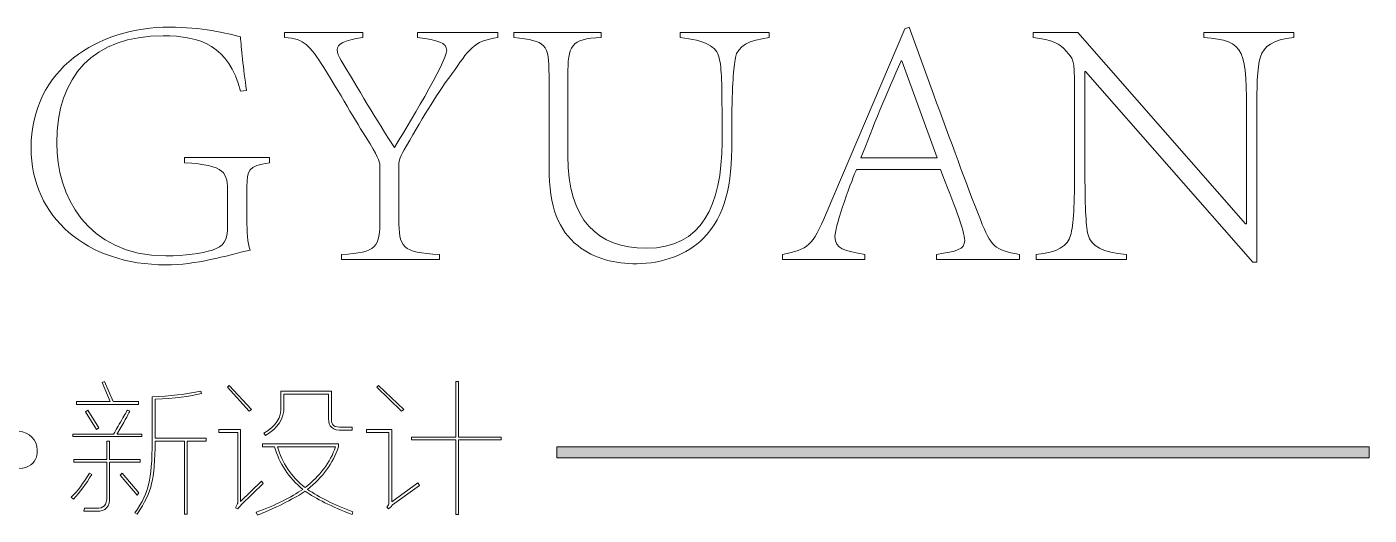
# Model space of a CAD drawing. Header units: inches. Extents: x -3272461 to -2504170, y 403793 to 1071042.
# Drawn here: x -2973263 to -2971954, y 944412 to 944888 of the extents above; entities that cross this region are included whole.
import ezdxf

# ---------------------------------------------------------------- set-up
doc = ezdxf.new("R2010")
doc.units = ezdxf.units.IN
doc.header["$LTSCALE"] = 1000
doc.header["$MEASUREMENT"] = 0
doc.layers.get('0').update_dxf_attribs({"lineweight": 18})
doc.layers.add('图层 1', color=7, linetype='Continuous', lineweight=18)

msp = doc.modelspace()

# ---------------------------------------------------------------- hatches: boundary and pattern name
msp.add_hatch(color=256).paths.add_polyline_path([(-2972746.4, 944478.4), (-2971953.8, 944478.4), (-2971953.8, 944467.7), (-2972746.4, 944467.7)], flags=0)

# ---------------------------------------------------------------- linework, layer by layer
for p, q in [((-2973011.9, 944882.9), (-2973011.9, 944877.9)), ((-2972935.4, 944882.9), (-2972935.4, 944877.9)), ((-2972882.3, 944882.9), (-2972882.3, 944877.9)), ((-2972803.8, 944882.9), (-2972803.8, 944877.9)), ((-2972788.2, 944882.9), (-2972788.2, 944877.9)), ((-2972702.9, 944882.9), (-2972702.9, 944877.9)), ((-2972626.1, 944882.9), (-2972626.1, 944877.9)), ((-2972539.1, 944882.9), (-2972539.1, 944877.9)), ((-2972281.5, 944882.9), (-2972281.5, 944877.9)), ((-2972115.1, 944882.9), (-2972115.1, 944877.9)), ((-2972027.4, 944882.9), (-2972027.4, 944877.9)), ((-2972753.9, 944841.1), (-2972753.9, 944751.6)), ((-2972735.5, 944841.1), (-2972735.5, 944762.5)), ((-2972231.2, 944844.7), (-2972231.2, 944750.5)), ((-2972241.1, 944827.3), (-2972241.1, 944750.5)), ((-2972585.1, 944794.4), (-2972585.1, 944775.6)), ((-2972575.5, 944794.4), (-2972575.5, 944777.4)), ((-2972073.4, 944796.9), (-2972073.4, 944696)), ((-2972063.5, 944796.9), (-2972063.5, 944658.8)), ((-2973109.5, 944760.8), (-2973109.5, 944755.8)), ((-2973026.7, 944760.8), (-2973026.7, 944755.8)), ((-2972918.8, 944751.6), (-2972918.8, 944700.6)), ((-2972900.4, 944754.1), (-2972900.4, 944700.6)), ((-2973048.6, 944732.5), (-2973048.6, 944700.6)), ((-2973067.4, 944725.4), (-2973067.4, 944694.6)), ((-2972956.3, 944666.3), (-2972956.3, 944661.3)), ((-2972860.8, 944666.3), (-2972860.8, 944661.3)), ((-2972526, 944666.3), (-2972526, 944661.3)), ((-2972445.7, 944666.3), (-2972445.7, 944661.3)), ((-2972375.9, 944666.3), (-2972375.9, 944661.3)), ((-2972294.9, 944666.3), (-2972294.9, 944661.3)), ((-2972278.7, 944666.3), (-2972278.7, 944661.3)), ((-2972190.5, 944666.3), (-2972190.5, 944661.3))]:
    msp.add_line(p, q)
at = {"lineweight": 9}
for p, q in [((-2973189.8, 944541.1), (-2973187.6, 944542.2)), ((-2973182, 944522.6), (-2973189.8, 944541.1)), ((-2973187.6, 944542.2), (-2973179.2, 944522.6)), ((-2973067.6, 944536.6), (-2973065.9, 944538.3)), ((-2973046.3, 944513.1), (-2973067.6, 944536.6)), ((-2973065.9, 944538.3), (-2973044, 944514.8)), ((-2972921.8, 944536.6), (-2972920.1, 944538.3)), ((-2972897.7, 944513.1), (-2972921.8, 944536.6)), ((-2972920.1, 944538.3), (-2972895.4, 944514.8)), ((-2972844.9, 944542.2), (-2972842.1, 944542.2)), ((-2972844.9, 944487.8), (-2972844.9, 944542.2)), ((-2972842.1, 944542.2), (-2972842.1, 944487.8)), ((-2973141, 944527.1), (-2973141, 944483.9)), ((-2973138.2, 944524.9), (-2973138.2, 944486.7)), ((-2973015.4, 944532.7), (-2973015.4, 944517.5)), ((-2973012.6, 944529.9), (-2973012.6, 944517.5)), ((-2972968.9, 944529.9), (-2972968.9, 944505.8)), ((-2972966.1, 944532.7), (-2972966.1, 944505.8)), ((-2973215, 944519.8), (-2973215, 944522.6)), ((-2973215, 944522.6), (-2973182, 944522.6)), ((-2973154.5, 944519.8), (-2973215, 944519.8)), ((-2973206.1, 944512.5), (-2973203.8, 944514.2)), ((-2973195.4, 944495.1), (-2973206.1, 944512.5)), ((-2973203.8, 944514.2), (-2973193.2, 944496.8)), ((-2973179.2, 944522.6), (-2973154.5, 944522.6)), ((-2973154.5, 944522.6), (-2973154.5, 944519.8)), ((-2973044, 944514.8), (-2973046.3, 944513.1)), ((-2972895.4, 944514.8), (-2972897.7, 944513.1)), ((-2973193.2, 944496.8), (-2973195.4, 944495.1)), ((-2972945.9, 944497.4), (-2972945.9, 944494.6)), ((-2973218.4, 944490.6), (-2973218.4, 944488.4)), ((-2973185.3, 944483.9), (-2973185.3, 944466)), ((-2973182.5, 944483.9), (-2973182.5, 944466)), ((-2973151.1, 944490.6), (-2973151.1, 944488.4)), ((-2973109.6, 944483.9), (-2973109.6, 944412.7)), ((-2973106.8, 944483.9), (-2973106.8, 944412.7)), ((-2973088.3, 944486.7), (-2973088.3, 944483.9)), ((-2973076, 944495.1), (-2973076, 944492.3)), ((-2973057.5, 944492.3), (-2973057.5, 944423.3)), ((-2973054.7, 944495.1), (-2973054.7, 944425)), ((-2972931.8, 944495.1), (-2972931.8, 944492.3)), ((-2972910, 944492.3), (-2972910, 944423.3)), ((-2972907.2, 944495.1), (-2972907.2, 944424.5)), ((-2972888.1, 944485), (-2972888.1, 944487.8)), ((-2972888.1, 944487.8), (-2972844.9, 944487.8)), ((-2972844.9, 944485), (-2972888.1, 944485)), ((-2972844.9, 944412.1), (-2972844.9, 944485)), ((-2972842.1, 944487.8), (-2972800.6, 944487.8)), ((-2972800.6, 944485), (-2972842.1, 944485)), ((-2972842.1, 944485), (-2972842.1, 944412.1)), ((-2972800.6, 944487.8), (-2972800.6, 944485)), ((-2973033.4, 944481.1), (-2973033.4, 944478.3)), ((-2972959.3, 944481.1), (-2972959.3, 944478.3)), ((-2973217.3, 944466), (-2973217.3, 944463.2)), ((-2973185.3, 944463.2), (-2973185.3, 944429.5)), ((-2973182.5, 944463.2), (-2973182.5, 944429.5)), ((-2973152.8, 944466), (-2973152.8, 944463.2)), ((-2973172.4, 944450.8), (-2973170.2, 944452.5)), ((-2973155.6, 944431.2), (-2973172.4, 944450.8)), ((-2973170.2, 944452.5), (-2973153.9, 944433.4)), ((-2973153.9, 944433.4), (-2973155.6, 944431.2)), ((-2972842.1, 944412.1), (-2972844.9, 944412.1))]:
    msp.add_line(p, q, dxfattribs=at)
at = {"lineweight": 0}
for p, q in [((-2972746.4, 944478.4), (-2971953.8, 944478.4)), ((-2972746.4, 944467.7), (-2972746.4, 944478.4)), ((-2971953.8, 944467.7), (-2972746.4, 944467.7))]:
    msp.add_line(p, q, dxfattribs=at)
for points, knots in [([(-2973045.5, 944670.5), (-2973068.5, 944664.9), (-2973098.6, 944656), (-2973127.6, 944656), (-2973204.7, 944656), (-2973259.2, 944702.7), (-2973259.2, 944770), (-2973259.2, 944847.5), (-2973193.8, 944888.2), (-2973124, 944888.2), (-2973093.9, 944888.2), (-2973067.1, 944882.2), (-2973055, 944878.6)], [0, 0, 0, 0, 134.821043, 134.821043, 134.821043, 269.642087, 269.642087, 269.642087, 404.46313, 404.46313, 404.46313, 539.284173, 539.284173, 539.284173, 539.284173]), ([(-2973054.7, 944825.5), (-2973066.3, 944870.1), (-2973093.9, 944879.7), (-2973130.4, 944879.7), (-2973198.4, 944879.7), (-2973234.1, 944840.4), (-2973234.1, 944774.9), (-2973234.1, 944725.4), (-2973205.8, 944664.9), (-2973127.6, 944664.9), (-2973108.8, 944664.9), (-2973092.9, 944667), (-2973082.3, 944670.5)], [0, 0, 0, 0, 119.39498, 119.39498, 119.39498, 238.78996, 238.78996, 238.78996, 358.18494, 358.18494, 358.18494, 477.57992, 477.57992, 477.57992, 477.57992]), ([(-2972935.4, 944877.9), (-2972954.2, 944875.5), (-2972960.6, 944871.9), (-2972960.6, 944865.9), (-2972960.6, 944863.1), (-2972959.1, 944859.5), (-2972956.7, 944855.6)], [0, 0, 0, 0, 20.217174, 20.217174, 20.217174, 40.434348, 40.434348, 40.434348, 40.434348]), ([(-2972904.6, 944770.7), (-2972894, 944788), (-2972853.7, 944854.6), (-2972853.7, 944865.5), (-2972853.7, 944873), (-2972861.8, 944875.5), (-2972882.3, 944877.9)], [0, 0, 0, 0, 70.333543, 70.333543, 70.333543, 140.667086, 140.667086, 140.667086, 140.667086]), ([(-2972735.5, 944762.5), (-2972735.5, 944699.9), (-2972706.8, 944672.3), (-2972659, 944672.3), (-2972604.5, 944672.3), (-2972585.4, 944714.1), (-2972585.1, 944775.6)], [0, 0, 0, 0, 136.170621, 136.170621, 136.170621, 272.341242, 272.341242, 272.341242, 272.341242]), ([(-2972453.8, 944749.1), (-2972457.4, 944742.4), (-2972475, 944694.6), (-2972475, 944683.6), (-2972475, 944671.6), (-2972465.5, 944669.5), (-2972445.7, 944666.3)], [0, 0, 0, 0, 52.844456, 52.844456, 52.844456, 105.688912, 105.688912, 105.688912, 105.688912]), ([(-2972375.9, 944666.3), (-2972355.8, 944669.1), (-2972348.4, 944671.2), (-2972348.4, 944679.7), (-2972348.4, 944688.9), (-2972359, 944716.5), (-2972372.1, 944749.1)], [0, 0, 0, 0, 53.039687, 53.039687, 53.039687, 106.079374, 106.079374, 106.079374, 106.079374]), ([(-2972603.5, 944681.8), (-2972619, 944666.3), (-2972643.5, 944657.1), (-2972668.2, 944657.1), (-2972689.1, 944657.1), (-2972709.7, 944661.7), (-2972725.9, 944674.8)], [0, 0, 0, 0, 65.929363, 65.929363, 65.929363, 131.858727, 131.858727, 131.858727, 131.858727])]:
    msp.add_open_spline(points, degree=3, knots=knots)
for points in [[(-2973055, 944878.6), (-2973054, 944868.4), (-2973052.2, 944848.2), (-2973049, 944826.3)], [(-2973011.9, 944882.9), (-2973011.9, 944882.9), (-2972935.4, 944882.9), (-2972935.4, 944882.9)], [(-2972973.7, 944848.9), (-2972987.8, 944870.5), (-2972992.1, 944876.9), (-2973011.9, 944877.9)], [(-2972882.3, 944882.9), (-2972882.3, 944882.9), (-2972803.8, 944882.9), (-2972803.8, 944882.9)], [(-2972803.8, 944877.9), (-2972828.2, 944875.1), (-2972832.4, 944865.2), (-2972848.4, 944842.9)], [(-2972788.2, 944882.9), (-2972788.2, 944882.9), (-2972702.9, 944882.9), (-2972702.9, 944882.9)], [(-2972753.9, 944841.1), (-2972753.9, 944871.6), (-2972756.7, 944875.1), (-2972788.2, 944877.9)], [(-2972702.9, 944877.9), (-2972733, 944877.2), (-2972735.5, 944869.4), (-2972735.5, 944841.1)], [(-2972626.1, 944882.9), (-2972626.1, 944882.9), (-2972539.1, 944882.9), (-2972539.1, 944882.9)], [(-2972587.9, 944858.1), (-2972590.4, 944869.4), (-2972601.4, 944875.5), (-2972626.1, 944877.9)], [(-2972539.1, 944877.9), (-2972558.5, 944875.8), (-2972570.2, 944869.4), (-2972572, 944858.5)], [(-2972483.6, 944706.3), (-2972483.6, 944706.3), (-2972406.7, 944886.4), (-2972406.7, 944886.4)], [(-2972406.7, 944886.4), (-2972406.7, 944886.4), (-2972402.5, 944888.2), (-2972402.5, 944888.2)], [(-2972402.5, 944888.2), (-2972402.5, 944888.2), (-2972378.8, 944822.7), (-2972378.8, 944822.7)], [(-2972281.5, 944882.9), (-2972281.5, 944882.9), (-2972238, 944882.9), (-2972238, 944882.9)], [(-2972249.3, 944864.8), (-2972255.3, 944871.9), (-2972262.7, 944875.8), (-2972281.5, 944877.9)], [(-2972238, 944882.9), (-2972238, 944882.9), (-2972074.4, 944696), (-2972074.4, 944696)], [(-2972115.1, 944882.9), (-2972115.1, 944882.9), (-2972027.4, 944882.9), (-2972027.4, 944882.9)], [(-2972073.4, 944796.9), (-2972073.4, 944865.9), (-2972073.7, 944875.1), (-2972115.1, 944877.9)], [(-2972027.4, 944877.9), (-2972047.9, 944876.1), (-2972056.7, 944869.4), (-2972059.9, 944859.2)], [(-2972241.1, 944827.3), (-2972241.1, 944858.8), (-2972242.9, 944857), (-2972249.3, 944864.8)], [(-2972956.7, 944855.6), (-2972941.4, 944830.2), (-2972921.3, 944795.8), (-2972904.6, 944770.7)], [(-2972585.1, 944794.4), (-2972585.1, 944833), (-2972585.4, 944847.5), (-2972587.9, 944858.1)], [(-2972572, 944858.5), (-2972573.7, 944847.5), (-2972575.5, 944833.3), (-2972575.5, 944794.4)], [(-2972410.3, 944855.3), (-2972424.4, 944823.8), (-2972438.3, 944790.2), (-2972449.6, 944760.4)], [(-2972409.6, 944855.3), (-2972409.6, 944855.3), (-2972410.3, 944855.3), (-2972410.3, 944855.3)], [(-2972375.2, 944760.4), (-2972375.2, 944760.4), (-2972409.6, 944855.3), (-2972409.6, 944855.3)], [(-2972059.9, 944859.2), (-2972063.1, 944848.2), (-2972063.5, 944830.2), (-2972063.5, 944796.9)], [(-2972928.4, 944774.2), (-2972940.4, 944792.3), (-2972953.8, 944816.7), (-2972973.7, 944848.9)], [(-2972848.4, 944842.9), (-2972861.1, 944826.3), (-2972875.6, 944802.2), (-2972893, 944772.1)], [(-2972067.4, 944658.8), (-2972067.4, 944658.8), (-2972230.5, 944844.7), (-2972230.5, 944844.7)], [(-2972230.5, 944844.7), (-2972230.5, 944844.7), (-2972231.2, 944844.7), (-2972231.2, 944844.7)], [(-2973049, 944826.3), (-2973049, 944826.3), (-2973054.7, 944825.5), (-2973054.7, 944825.5)], [(-2972378.8, 944822.7), (-2972362.5, 944778.5), (-2972346.6, 944734.2), (-2972333.1, 944700.2)], [(-2972918.8, 944751.6), (-2972918.8, 944755.5), (-2972919.5, 944759.4), (-2972928.4, 944774.2)], [(-2972893, 944772.1), (-2972899.7, 944761.5), (-2972900, 944757.6), (-2972900.4, 944754.1)], [(-2972575.5, 944777.4), (-2972575.5, 944733.2), (-2972581.5, 944704.5), (-2972603.5, 944681.8)], [(-2973109.5, 944760.8), (-2973109.5, 944760.8), (-2973026.7, 944760.8), (-2973026.7, 944760.8)], [(-2972449.6, 944760.4), (-2972449.6, 944760.4), (-2972375.2, 944760.4), (-2972375.2, 944760.4)], [(-2973067.4, 944725.4), (-2973067.4, 944747), (-2973069.2, 944753), (-2973109.5, 944755.8)], [(-2973026.7, 944755.8), (-2973047.6, 944752.6), (-2973048.6, 944748), (-2973048.6, 944732.5)], [(-2972725.9, 944674.8), (-2972744.3, 944689.6), (-2972753.9, 944711.6), (-2972753.9, 944751.6)], [(-2972372.1, 944749.1), (-2972372.1, 944749.1), (-2972453.8, 944749.1), (-2972453.8, 944749.1)], [(-2972245, 944684.7), (-2972242.2, 944695.3), (-2972241.1, 944714.8), (-2972241.1, 944750.5)], [(-2972231.2, 944750.5), (-2972230.9, 944714.8), (-2972230.5, 944695.3), (-2972228, 944685.4)], [(-2972526, 944666.3), (-2972501.2, 944671.2), (-2972496.6, 944674.4), (-2972483.6, 944706.3)], [(-2973082.3, 944670.5), (-2973071.6, 944674.1), (-2973067.4, 944679), (-2973067.4, 944694.6)], [(-2973048.6, 944700.6), (-2973048.6, 944688.2), (-2973048.3, 944677.6), (-2973045.5, 944670.5)], [(-2972956.3, 944666.3), (-2972921.6, 944667.7), (-2972918.8, 944673.7), (-2972918.8, 944700.6)], [(-2972900.4, 944700.6), (-2972900.4, 944673.7), (-2972897.6, 944667.7), (-2972860.8, 944666.3)], [(-2972333.1, 944700.2), (-2972322.5, 944674.1), (-2972319.7, 944670.2), (-2972294.9, 944666.3)], [(-2972074.4, 944696), (-2972074.4, 944696), (-2972073.4, 944696), (-2972073.4, 944696)], [(-2972278.7, 944666.3), (-2972257.8, 944667.7), (-2972247.9, 944674.8), (-2972245, 944684.7)], [(-2972228, 944685.4), (-2972224.9, 944674.4), (-2972214.3, 944668), (-2972190.5, 944666.3)], [(-2972860.8, 944661.3), (-2972860.8, 944661.3), (-2972956.3, 944661.3), (-2972956.3, 944661.3)], [(-2972445.7, 944661.3), (-2972445.7, 944661.3), (-2972526, 944661.3), (-2972526, 944661.3)], [(-2972294.9, 944661.3), (-2972294.9, 944661.3), (-2972375.9, 944661.3), (-2972375.9, 944661.3)], [(-2972190.5, 944661.3), (-2972190.5, 944661.3), (-2972278.7, 944661.3), (-2972278.7, 944661.3)], [(-2972063.5, 944658.8), (-2972063.5, 944658.8), (-2972067.4, 944658.8), (-2972067.4, 944658.8)]]:
    msp.add_open_spline(points, degree=3)
at = {"lineweight": 9}
for points in [[(-2973141, 944527.1), (-2973123.8, 944527.8), (-2973107.9, 944529.7), (-2973093.4, 944532.7)], [(-2973092.8, 944530.5), (-2973104.4, 944527.5), (-2973119.5, 944525.6), (-2973138.2, 944524.9)], [(-2973093.4, 944532.7), (-2973093.4, 944532.7), (-2973092.8, 944530.5), (-2973092.8, 944530.5)], [(-2973015.4, 944532.7), (-2973015.4, 944532.7), (-2972966.1, 944532.7), (-2972966.1, 944532.7)], [(-2972968.9, 944529.9), (-2972968.9, 944529.9), (-2973012.6, 944529.9), (-2973012.6, 944529.9)], [(-2973162.9, 944513.1), (-2973164.8, 944509.3), (-2973168.7, 944502.2), (-2973174.7, 944491.8)], [(-2973171.9, 944502.4), (-2973168.5, 944508.4), (-2973166.3, 944512.3), (-2973165.1, 944514.2)], [(-2973165.1, 944514.2), (-2973165.1, 944514.2), (-2973162.9, 944513.1), (-2973162.9, 944513.1)], [(-2973032.2, 944491.8), (-2973020.3, 944498.5), (-2973014.7, 944507.1), (-2973015.4, 944517.5)], [(-2973012.6, 944517.5), (-2973012.2, 944506), (-2973018.2, 944496.6), (-2973030.5, 944489.5)], [(-2973178.6, 944490.6), (-2973177.5, 944492.9), (-2973175.2, 944496.8), (-2973171.9, 944502.4)], [(-2972955.4, 944494.6), (-2972964.8, 944494.2), (-2972969.2, 944497.9), (-2972968.9, 944505.8)], [(-2972966.1, 944505.8), (-2972966.8, 944499.8), (-2972963.3, 944497), (-2972955.4, 944497.4)], [(-2972955.4, 944497.4), (-2972955.4, 944497.4), (-2972945.9, 944497.4), (-2972945.9, 944497.4)], [(-2973151.1, 944488.4), (-2973151.1, 944488.4), (-2973218.4, 944488.4), (-2973218.4, 944488.4)], [(-2973218.4, 944490.6), (-2973218.4, 944490.6), (-2973178.6, 944490.6), (-2973178.6, 944490.6)], [(-2973185.3, 944483.9), (-2973185.3, 944483.9), (-2973182.5, 944483.9), (-2973182.5, 944483.9)], [(-2973175.2, 944490.6), (-2973175.2, 944490.6), (-2973151.1, 944490.6), (-2973151.1, 944490.6)], [(-2973174.7, 944491.8), (-2973175, 944491.4), (-2973175.2, 944491), (-2973175.2, 944490.6)], [(-2973144.4, 944442.4), (-2973142.2, 944451), (-2973141, 944464.8), (-2973141, 944483.9)], [(-2973138.2, 944483.9), (-2973138.2, 944465.2), (-2973139.3, 944451.4), (-2973141.6, 944442.4)], [(-2973138.2, 944486.7), (-2973138.2, 944486.7), (-2973088.3, 944486.7), (-2973088.3, 944486.7)], [(-2973109.6, 944483.9), (-2973109.6, 944483.9), (-2973138.2, 944483.9), (-2973138.2, 944483.9)], [(-2973088.3, 944483.9), (-2973088.3, 944483.9), (-2973106.8, 944483.9), (-2973106.8, 944483.9)], [(-2973076, 944495.1), (-2973076, 944495.1), (-2973054.7, 944495.1), (-2973054.7, 944495.1)], [(-2973057.5, 944492.3), (-2973057.5, 944492.3), (-2973076, 944492.3), (-2973076, 944492.3)], [(-2973030.5, 944489.5), (-2973030.5, 944489.5), (-2973032.2, 944491.8), (-2973032.2, 944491.8)], [(-2972945.9, 944494.6), (-2972945.9, 944494.6), (-2972955.4, 944494.6), (-2972955.4, 944494.6)], [(-2972931.8, 944495.1), (-2972931.8, 944495.1), (-2972907.2, 944495.1), (-2972907.2, 944495.1)], [(-2972910, 944492.3), (-2972910, 944492.3), (-2972931.8, 944492.3), (-2972931.8, 944492.3)], [(-2973033.4, 944481.1), (-2973033.4, 944481.1), (-2972959.3, 944481.1), (-2972959.3, 944481.1)], [(-2973021.6, 944478.3), (-2973021.6, 944478.3), (-2973033.4, 944478.3), (-2973033.4, 944478.3)], [(-2972994.1, 944436.8), (-2973007.9, 944448.4), (-2973017.1, 944462.2), (-2973021.6, 944478.3)], [(-2972962.1, 944478.3), (-2972962.1, 944478.3), (-2973018.8, 944478.3), (-2973018.8, 944478.3)], [(-2973018.8, 944478.3), (-2973014.3, 944462.6), (-2973005.3, 944449.3), (-2972991.9, 944438.5)], [(-2972991.9, 944438.5), (-2972977.3, 944449.7), (-2972967.4, 944463), (-2972962.1, 944478.3)], [(-2972959.3, 944478.3), (-2972964.6, 944462.2), (-2972974.7, 944448.4), (-2972989.6, 944436.8)], [(-2973217.3, 944466), (-2973217.3, 944466), (-2973185.3, 944466), (-2973185.3, 944466)], [(-2973185.3, 944463.2), (-2973185.3, 944463.2), (-2973217.3, 944463.2), (-2973217.3, 944463.2)], [(-2973182.5, 944466), (-2973182.5, 944466), (-2973152.8, 944466), (-2973152.8, 944466)], [(-2973152.8, 944463.2), (-2973152.8, 944463.2), (-2973182.5, 944463.2), (-2973182.5, 944463.2)], [(-2973220.1, 944429), (-2973214.1, 944434.9), (-2973208.1, 944442.8), (-2973202.1, 944452.5)], [(-2973199.9, 944451.4), (-2973205.5, 944442), (-2973211.5, 944434), (-2973217.8, 944427.3)], [(-2973202.1, 944452.5), (-2973202.1, 944452.5), (-2973199.9, 944451.4), (-2973199.9, 944451.4)], [(-2973054.7, 944425), (-2973054.7, 944425), (-2973034.5, 944444.7), (-2973034.5, 944444.7)], [(-2973034.5, 944444.7), (-2973034.5, 944444.7), (-2973032.8, 944442.4), (-2973032.8, 944442.4)], [(-2973157.8, 944413.8), (-2973150.7, 944423.9), (-2973146.3, 944433.4), (-2973144.4, 944442.4)], [(-2973141.6, 944442.4), (-2973143.5, 944433.4), (-2973148.1, 944423.5), (-2973155.6, 944412.7)], [(-2973032.8, 944442.4), (-2973032.8, 944442.4), (-2973054.1, 944421.7), (-2973054.1, 944421.7)], [(-2973039.5, 944414.4), (-2973020.5, 944421.5), (-2973005.3, 944429), (-2972994.1, 944436.8)], [(-2972991.9, 944435.1), (-2973001.2, 944428.4), (-2973016.7, 944420.5), (-2973038.4, 944411.6)], [(-2972945.9, 944412.1), (-2972966.1, 944420), (-2972981.4, 944427.6), (-2972991.9, 944435.1)], [(-2972989.6, 944436.8), (-2972978, 944429), (-2972963.3, 944421.7), (-2972945.3, 944414.9)], [(-2972907.2, 944424.5), (-2972907.2, 944424.5), (-2972881.9, 944443), (-2972881.9, 944443)], [(-2972880.3, 944440.7), (-2972880.3, 944440.7), (-2972906.6, 944421.7), (-2972906.6, 944421.7)], [(-2972881.9, 944443), (-2972881.9, 944443), (-2972880.3, 944440.7), (-2972880.3, 944440.7)], [(-2973217.8, 944427.3), (-2973217.8, 944427.3), (-2973220.1, 944429), (-2973220.1, 944429)], [(-2973207.7, 944415.5), (-2973207.7, 944415.5), (-2973207.2, 944418.3), (-2973207.2, 944418.3)], [(-2973207.2, 944418.3), (-2973203.1, 944418.3), (-2973199.2, 944418.3), (-2973195.4, 944418.3)], [(-2973182.5, 944429.5), (-2973182.2, 944419.8), (-2973186.4, 944415.1), (-2973195.4, 944415.5)], [(-2973195.4, 944418.3), (-2973188.3, 944417.9), (-2973185, 944421.7), (-2973185.3, 944429.5)], [(-2973059.7, 944418.9), (-2973058.2, 944421.5), (-2973057.5, 944423), (-2973057.5, 944423.3)], [(-2973057.5, 944417.7), (-2973057.5, 944417.7), (-2973059.7, 944418.9), (-2973059.7, 944418.9)], [(-2973054.1, 944421.7), (-2973055.2, 944420.2), (-2973056.4, 944418.9), (-2973057.5, 944417.7)], [(-2972912.2, 944419.4), (-2972910.7, 944421.3), (-2972910, 944422.6), (-2972910, 944423.3)], [(-2972910.5, 944417.7), (-2972910.5, 944417.7), (-2972912.2, 944419.4), (-2972912.2, 944419.4)], [(-2972907.7, 944420), (-2972908.9, 944419.2), (-2972909.8, 944418.5), (-2972910.5, 944417.7)], [(-2972906.6, 944421.7), (-2972907, 944421.3), (-2972907.4, 944420.7), (-2972907.7, 944420)], [(-2973195.4, 944415.5), (-2973199.5, 944415.5), (-2973203.6, 944415.5), (-2973207.7, 944415.5)], [(-2973155.6, 944412.7), (-2973155.6, 944412.7), (-2973157.8, 944413.8), (-2973157.8, 944413.8)], [(-2973106.8, 944412.7), (-2973106.8, 944412.7), (-2973109.6, 944412.7), (-2973109.6, 944412.7)], [(-2973038.4, 944411.6), (-2973038.4, 944411.6), (-2973039.5, 944414.4), (-2973039.5, 944414.4)], [(-2972945.3, 944414.9), (-2972945.3, 944414.9), (-2972945.9, 944412.1), (-2972945.9, 944412.1)]]:
    msp.add_open_spline(points, degree=3, dxfattribs=at)
msp.add_open_spline([(-2973253.1, 944475.2), (-2973253.1, 944475.2), (-2973253.1, 944475.2), (-2973253.1, 944475.2), (-2973253.1, 944475.2), (-2973253.1, 944475.2), (-2973253.1, 944465.3), (-2973261.1, 944457.3), (-2973271, 944457.3), (-2973280.9, 944457.3), (-2973288.9, 944465.3), (-2973288.9, 944475.2), (-2973288.9, 944485.1), (-2973280.9, 944493.2), (-2973271, 944493.2), (-2973261.1, 944493.2), (-2973253.1, 944485.1), (-2973253.1, 944475.2)], degree=3, knots=[0, 0, 0, 0, 0.866475, 1.73295, 3.4659, 6.931801, 13.863602, 27.727203, 27.727203, 27.727203, 55.454406, 55.454406, 55.454406, 83.181609, 83.181609, 83.181609, 110.908812, 110.908812, 110.908812, 110.908812], dxfattribs=at)
at = {"layer": '图层 1', "lineweight": 0}
msp.add_line((-2971953.8, 944478.4), (-2971953.8, 944467.7), dxfattribs=at)

doc.saveas('drawing.dxf')
